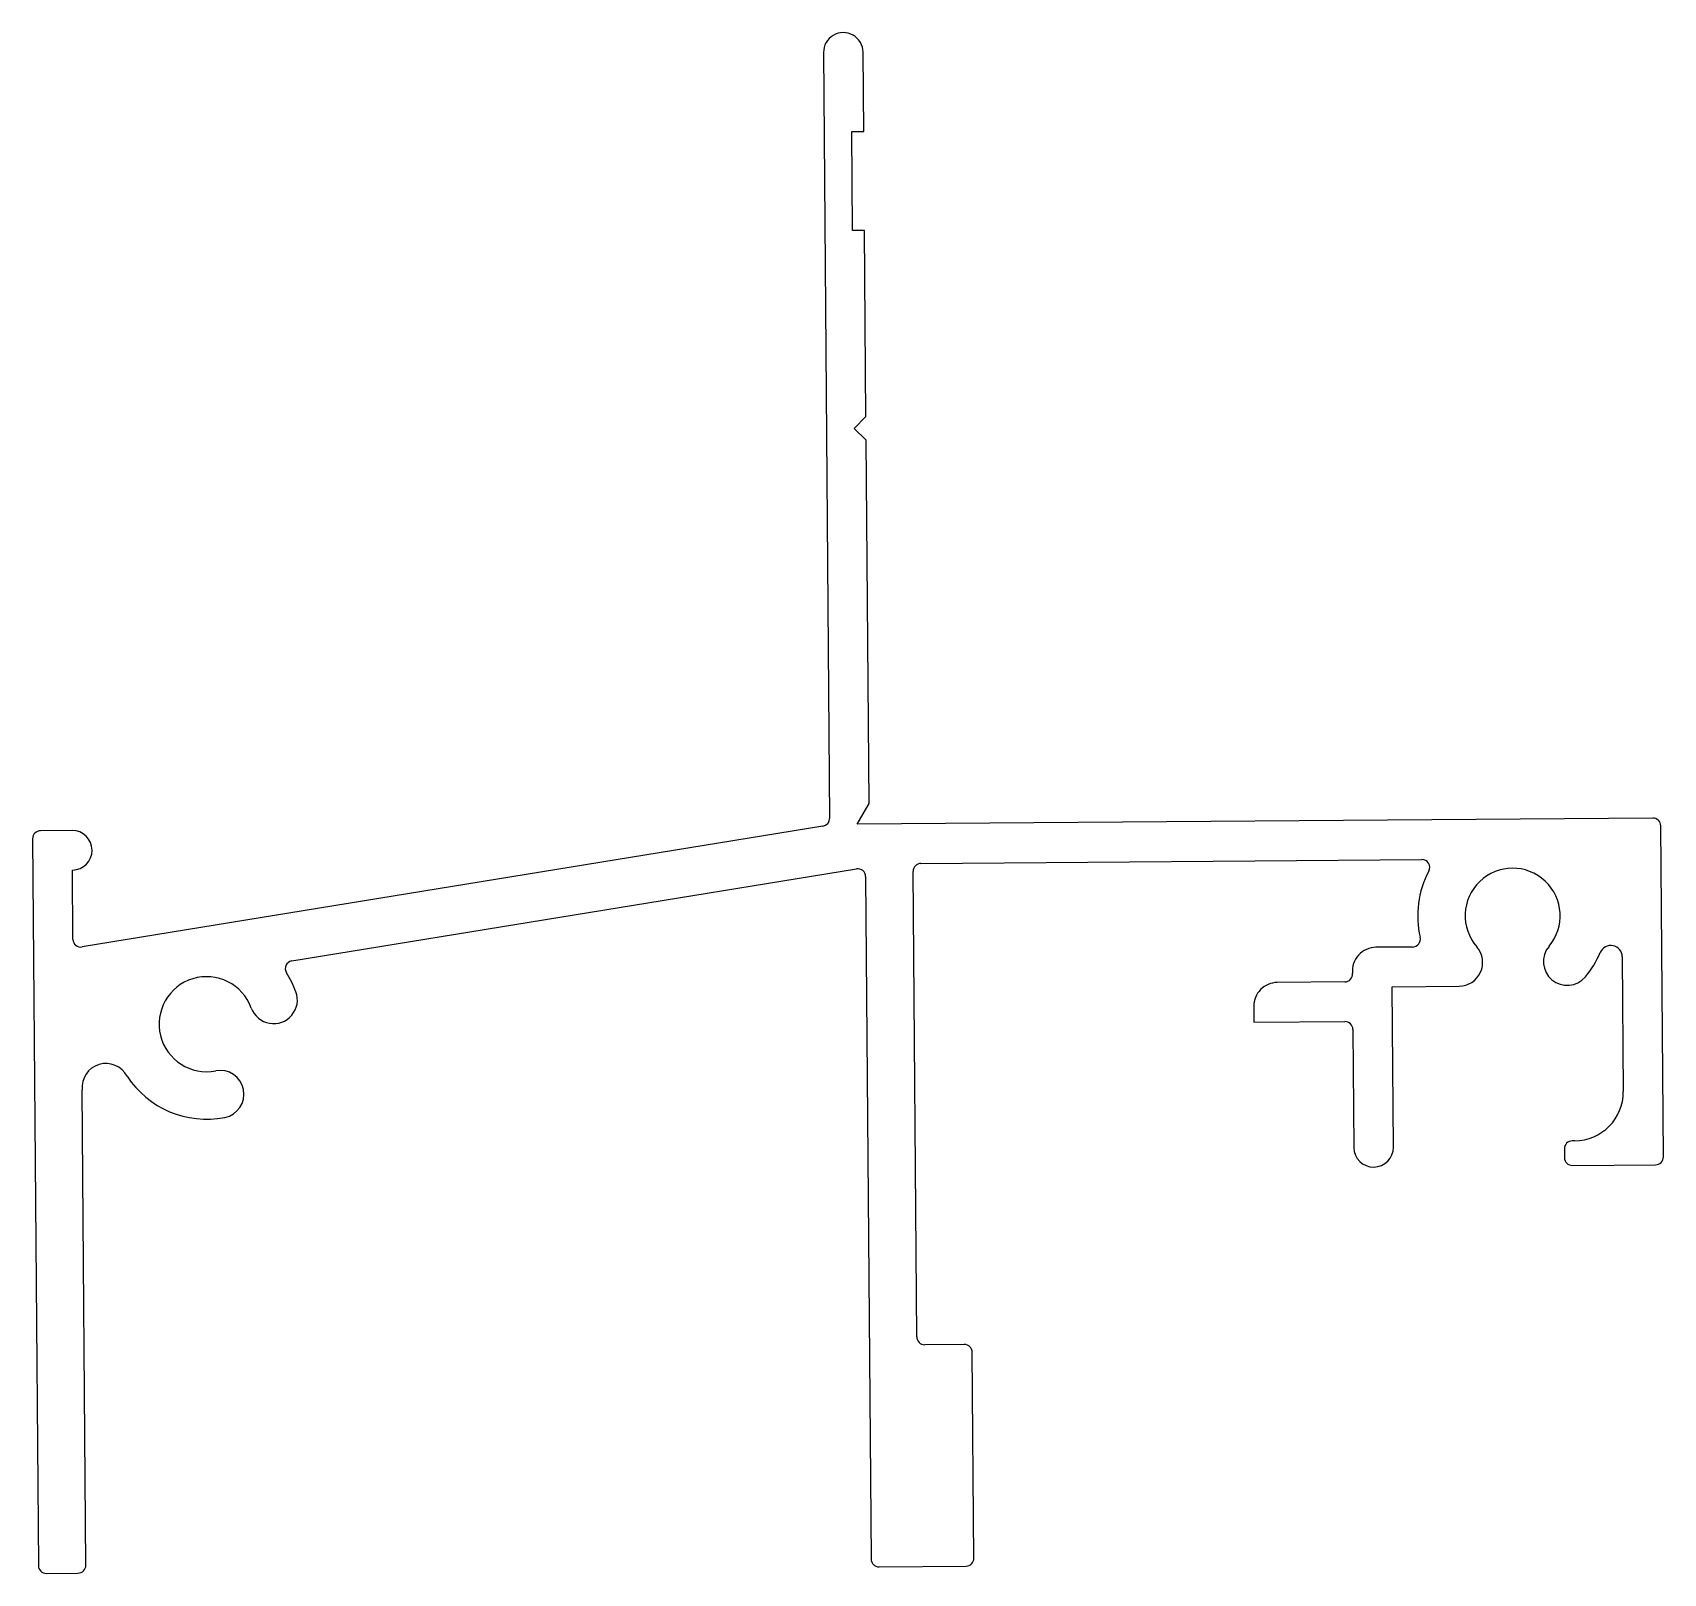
# Model space of a CAD drawing. Extents: x -28.6 to 23.8, y 4.8 to 54.2.
import ezdxf

# ---------------------------------------------------------------- set-up
doc = ezdxf.new("R2010")
doc.units = 0
doc.layers.get('0').update_dxf_attribs({"linetype": 'CONTINUOUS'})

msp = doc.modelspace()

# ---------------------------------------------------------------- linework, layer by layer
for p, q in [((-3.194, 53.553), (-3, 28.987)), ((-1.904, 51.023), (-1.924, 53.563)), ((-2.285, 51.02), (-1.904, 51.023)), ((-2.26, 47.845), (-2.285, 51.02)), ((-1.879, 47.848), (-2.26, 47.845)), ((-1.832, 41.879), (-1.879, 47.848)), ((-2.21, 41.495), (-1.832, 41.879)), ((-1.826, 41.117), (-2.21, 41.495)), ((-1.734, 29.459), (-1.826, 41.117)), ((-2.11, 28.796), (-1.734, 29.459)), ((23.416, 28.996), (-2.11, 28.796)), ((-28.574, 28.334), (-28.39, 5.017)), ((-27.306, 28.597), (-28.322, 28.589)), ((-3.213, 28.734), (-26.988, 24.86)), ((23.756, 18.128), (23.672, 28.744)), ((-27.278, 25.105), (-27.296, 27.328)), ((-20.255, 24.413), (-2.137, 27.365)), ((-0.202, 12.351), (-0.32, 27.286)), ((-0.068, 27.542), (16.003, 27.668)), ((-1.843, 27.117), (-1.67, 5.227)), ((15.706, 24.859), (14.533, 24.85)), ((22.435, 24.546), (22.469, 20.226)), ((13.534, 23.737), (11.367, 23.72)), ((15.051, 23.584), (17.2, 23.601)), ((15.092, 18.44), (15.051, 23.584)), ((10.611, 22.952), (10.615, 22.444)), ((10.615, 22.444), (13.536, 22.467)), ((13.792, 22.215), (13.822, 18.43)), ((-26.866, 5.029), (-26.986, 20.277)), ((20.579, 18.382), (20.581, 18.103)), ((20.907, 18.639), (20.831, 18.638)), ((20.837, 17.851), (23.504, 17.872)), ((1.324, 12.109), (0.054, 12.099)), ((1.632, 5.253), (1.58, 11.857)), ((-28.134, 4.765), (-27.118, 4.773)), ((-1.414, 4.975), (1.38, 4.997))]:
    msp.add_line(p, q)
for centre, radius, start, end in [((-2.559, 53.558), 0.635, 0.4507, 180.4507), ((-3.254, 28.985), 0.254, 279.255, 0.4507), ((23.418, 28.742), 0.254, 0.4507, 90.4507), ((-28.32, 28.336), 0.254, 90.4507, 180.4507), ((-27.301, 27.963), 0.635, 270.4507, 90.4507), ((-2.097, 27.115), 0.254, 0.4507, 99.255), ((-0.066, 27.288), 0.254, 90.4507, 180.4507), ((18.92, 25.862), 3.048, 151.966, 193.1076), ((16.005, 27.414), 0.254, 331.9662, 90.4504), ((18.92, 25.862), 1.524, 319.9219, 220.9795), ((15.704, 25.113), 0.254, 270.4507, 13.1076), ((-27.028, 25.107), 0.25, 180.4507, 279.255), ((14.539, 24.088), 0.762, 90.4507, 185.4942), ((17.194, 24.363), 0.762, 270.4506, 40.9795), ((20.669, 24.39), 0.762, 139.9219, 319.9219), ((18.92, 25.862), 3.048, 319.922, 337.272), ((22.069, 24.543), 0.366, 0.4507, 157.272), ((-20.215, 24.166), 0.25, 99.255, 212.733), ((-22.99, 22.383), 1.524, 19.9219, 280.9795), ((-22.99, 22.383), 3.048, 19.9219, 32.733), ((11.373, 22.958), 0.762, 90.4507, 180.4507), ((13.528, 23.991), 0.254, 271.3381, 5.4942), ((-20.84, 23.162), 0.762, 199.9219, 19.9219), ((13.538, 22.213), 0.254, 0.4507, 90.4507), ((-26.22, 20.352), 0.77, 28.0062, 185.643), ((-22.99, 22.383), 3.048, 213.1985, 280.9795), ((-22.554, 20.139), 0.762, 280.9795, 100.9795), ((20.895, 20.213), 1.575, 270.4507, 0.4507), ((14.457, 18.435), 0.635, 180.4507, 0.4507), ((20.833, 18.384), 0.254, 90.4507, 180.4507), ((20.835, 18.105), 0.254, 180.4507, 270.4507), ((23.502, 18.126), 0.254, 270.4507, 0.4507), ((0.052, 12.353), 0.254, 180.4507, 270.4507), ((1.326, 11.855), 0.254, 0.4507, 90.4507), ((1.378, 5.251), 0.254, 270.4507, 0.4507), ((-28.136, 5.019), 0.254, 180.4507, 270.4507), ((-27.12, 5.027), 0.254, 270.4507, 0.4507), ((-1.416, 5.229), 0.254, 180.4507, 270.4507)]:
    msp.add_arc(centre, radius, start, end)

doc.saveas('drawing.dxf')
